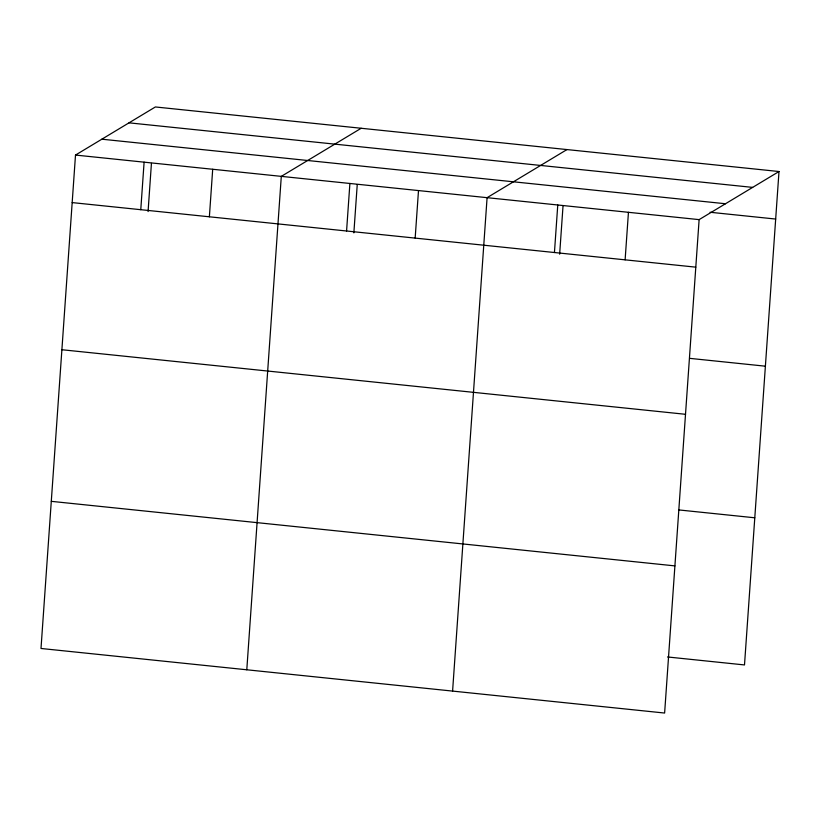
<?xml version="1.0" encoding="UTF-8"?>
<svg xmlns="http://www.w3.org/2000/svg" width="820" height="820" viewBox="0 0 820 820"><rect width="100%" height="100%" fill="white"/><g stroke="black" fill="none" stroke-linecap="round" stroke-linejoin="round"><path stroke-width="1.23" d="M779 171.523L155.38 106.959L75.501 155.062L41 648.476L664.62 713.041L699.122 219.627L779 171.523L744.498 664.938L667.511 656.963M140.773 209.695L144.105 162.165M148.071 211.57L151.434 163.375M209.377 216.798L212.698 169.268M246.789 669.786L281.301 176.372L361.179 128.268M346.573 230.994L349.894 183.475M353.861 232.88L357.233 184.674M415.166 238.097L418.497 190.568M452.589 691.086L487.09 197.671L566.968 149.568M554.443 252.519L557.764 204.99M559.65 254.179L563.022 205.984M625.117 259.837L628.448 212.308M129.027 122.836L752.637 187.39M101.864 139.195L725.485 203.749M710.048 212.257L775.679 219.053M75.501 155.062L699.122 219.627M72.18 202.591L695.801 267.156M689.661 358.35L765.388 366.191M61.889 349.73L685.51 414.295M679.062 509.958L754.789 517.789M51.291 501.338L674.911 565.892"/></g></svg>
